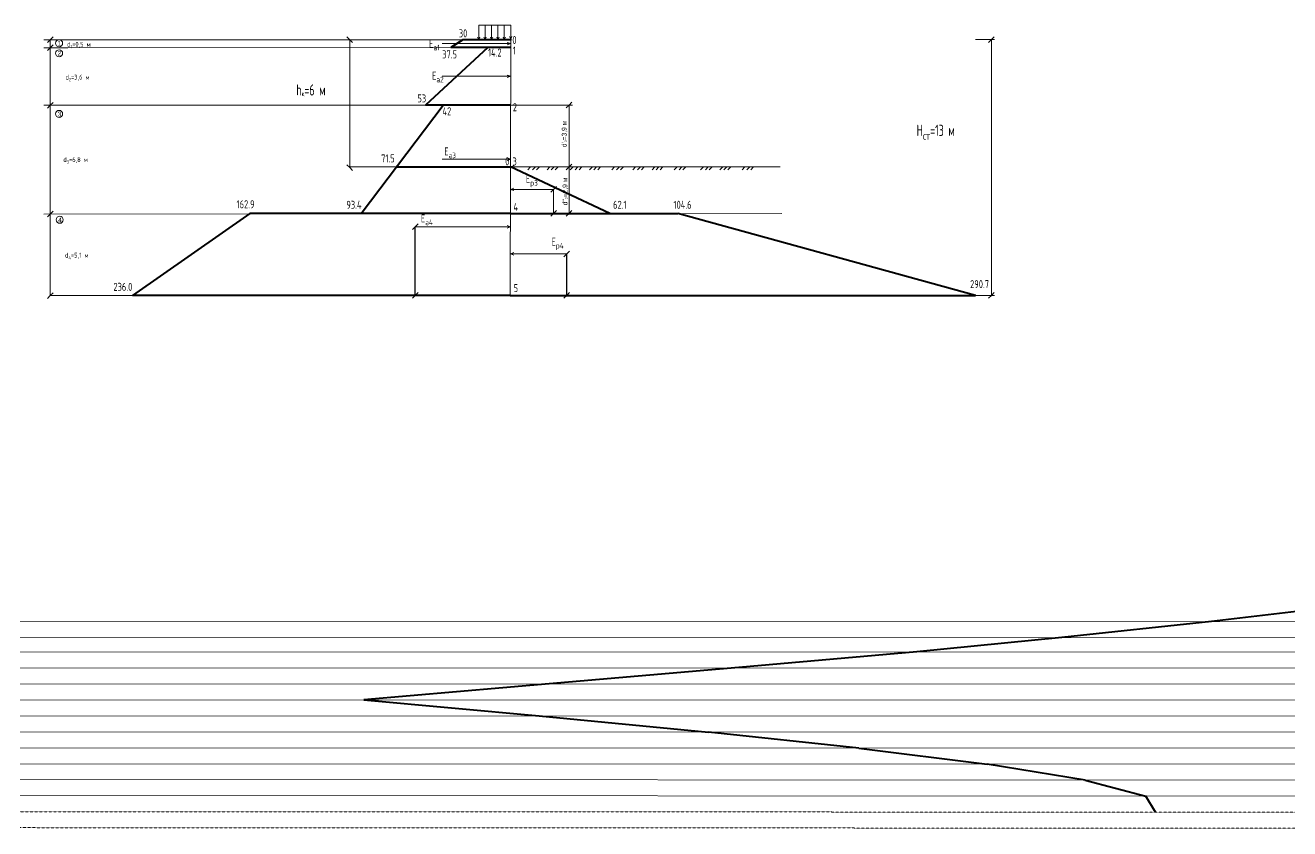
# Model space of a CAD drawing. Header units: millimetres. Extents: x -5592 to 31432, y -5488 to 8589.
# Drawn here: x 2908 to 10810, y -5388 to -365 of the extents above; entities that cross this region are included whole.
import ezdxf

# ---------------------------------------------------------------- set-up
doc = ezdxf.new("R2010")
doc.units = ezdxf.units.MM
doc.linetypes.add('JIS_02_0.7', pattern=[1.35, 0.75, -0.6])
doc.layers.get('0').update_dxf_attribs({"lineweight": 9})
doc.layers.add('давление', color=10, linetype='Continuous', lineweight=40)
doc.layers.add('размерность', color=50, linetype='JIS_02_0.7', lineweight=5)
doc.styles.add('GOST-2.304_Type-B_shrink', font='', dxfattribs={"width": 0.8})
doc.styles.get("Standard").update_dxf_attribs({"font": 'arial.ttf'})
doc.styles.get('GOST-2.304_Type-B_shrink').set_extended_font_data('GOST Common')

msp = doc.modelspace()

# ---------------------------------------------------------------- hatches: boundary and pattern name
at = {"layer": 'давление'}
h = msp.add_hatch(color=256, dxfattribs=at)
h.dxf.hatch_style = 1
h.paths.add_polyline_path([(5641.295, -451.689), (5641.295, -454.458), (5641.29, -457.689, 0.41474628), (5644.295, -454.689, 0.41417256)])
h.paths.add_polyline_path([(5641.295, -451.689, 0.39185999), (5638.304, -454.458), (5641.295, -454.458)])
h.paths.add_polyline_path([(5641.295, -454.458), (5638.304, -454.458, 0.01926697), (5638.295, -454.689, 0.41368104), (5641.29, -457.689)])
h = msp.add_hatch(color=256, dxfattribs=at)
h.dxf.hatch_style = 1
h.paths.add_polyline_path([(5941.759, -451.957), (5941.759, -454.726), (5941.753, -457.957, 0.41474628), (5944.759, -454.957, 0.41417256)])
h.paths.add_polyline_path([(5941.759, -451.957, 0.39185999), (5938.768, -454.726), (5941.759, -454.726)])
h.paths.add_polyline_path([(5941.759, -454.726), (5938.768, -454.726, 0.01926697), (5938.759, -454.957, 0.41368104), (5941.753, -457.957)])
h = msp.add_hatch(color=256, dxfattribs=at)
h.dxf.hatch_style = 1
h.paths.add_polyline_path([(5567.019, -500.99), (5567.019, -503.759), (5567.014, -506.99, 0.41474628), (5570.019, -503.99, 0.41417256)])
h.paths.add_polyline_path([(5567.019, -500.99, 0.39185999), (5564.028, -503.759), (5567.019, -503.759)])
h.paths.add_polyline_path([(5567.019, -503.759), (5564.028, -503.759, 0.01926697), (5564.019, -503.99, 0.41368104), (5567.014, -506.99)])
h = msp.add_hatch(color=256, dxfattribs=at)
h.dxf.hatch_style = 1
h.paths.add_polyline_path([(5799.514, -500.788), (5799.514, -503.557), (5799.508, -506.788, 0.41474628), (5802.514, -503.788, 0.41417256)])
h.paths.add_polyline_path([(5799.514, -500.788, 0.39185999), (5796.523, -503.557), (5799.514, -503.557)])
h.paths.add_polyline_path([(5799.514, -503.557), (5796.523, -503.557, 0.01926697), (5796.514, -503.788, 0.41368104), (5799.508, -506.788)])
h = msp.add_hatch(color=256, dxfattribs=at)
h.dxf.hatch_style = 1
h.paths.add_polyline_path([(5941.753, -500.754), (5941.753, -503.523), (5941.747, -506.754, 0.41474628), (5944.752, -503.754, 0.41417256)])
h.paths.add_polyline_path([(5941.753, -500.754, 0.39185999), (5938.761, -503.523), (5941.753, -503.523)])
h.paths.add_polyline_path([(5941.753, -503.523), (5938.761, -503.523, 0.01926697), (5938.752, -503.754, 0.41368104), (5941.747, -506.754)])
h = msp.add_hatch(color=256, dxfattribs=at)
h.dxf.hatch_style = 1
h.paths.add_polyline_path([(5410.087, -860.98), (5410.087, -863.749), (5410.081, -866.98, 0.41474628), (5413.086, -863.98, 0.41417256)])
h.paths.add_polyline_path([(5410.087, -860.98, 0.39185999), (5407.095, -863.749), (5410.087, -863.749)])
h.paths.add_polyline_path([(5410.087, -863.749), (5407.095, -863.749, 0.01926697), (5407.086, -863.98, 0.41368104), (5410.081, -866.98)])
h = msp.add_hatch(color=256, dxfattribs=at)
h.dxf.hatch_style = 1
h.paths.add_polyline_path([(5519.76, -861.408), (5519.76, -864.177), (5519.754, -867.408, 0.41474628), (5522.76, -864.408, 0.41417256)])
h.paths.add_polyline_path([(5519.76, -861.408, 0.39185999), (5516.769, -864.177), (5519.76, -864.177)])
h.paths.add_polyline_path([(5519.76, -864.177), (5516.769, -864.177, 0.01926697), (5516.76, -864.408, 0.41368104), (5519.754, -867.408)])
h = msp.add_hatch(color=256, dxfattribs=at)
h.dxf.hatch_style = 1
h.paths.add_polyline_path([(5941.088, -860.88), (5941.088, -863.649), (5941.082, -866.88, 0.41474628), (5944.088, -863.88, 0.41417256)])
h.paths.add_polyline_path([(5941.088, -860.88, 0.39185999), (5938.096, -863.649), (5941.088, -863.649)])
h.paths.add_polyline_path([(5941.088, -863.649), (5938.096, -863.649, 0.01926697), (5938.088, -863.88, 0.41368104), (5941.082, -866.88)])
h = msp.add_hatch(color=256, dxfattribs=at)
h.dxf.hatch_style = 1
h.paths.add_polyline_path([(5227.634, -1247.311), (5227.634, -1250.08), (5227.628, -1253.311, 0.41474628), (5230.633, -1250.311, 0.41417256)])
h.paths.add_polyline_path([(5227.634, -1247.311, 0.39185999), (5224.642, -1250.08), (5227.634, -1250.08)])
h.paths.add_polyline_path([(5227.634, -1250.08), (5224.642, -1250.08, 0.01926697), (5224.633, -1250.311, 0.41368104), (5227.628, -1253.311)])
h = msp.add_hatch(color=256, dxfattribs=at)
h.dxf.hatch_style = 1
h.paths.add_polyline_path([(5940.204, -1247.013), (5940.204, -1249.782), (5940.199, -1253.013, 0.41474628), (5943.204, -1250.013, 0.41417256)])
h.paths.add_polyline_path([(5940.204, -1247.013, 0.39185999), (5937.213, -1249.782), (5940.204, -1249.782)])
h.paths.add_polyline_path([(5940.204, -1249.782), (5937.213, -1249.782, 0.01926697), (5937.204, -1250.013, 0.41368104), (5940.199, -1253.013)])
h = msp.add_hatch(color=256, dxfattribs=at)
h.dxf.hatch_style = 1
h.paths.add_polyline_path([(5007.038, -1537.982), (5007.038, -1540.751), (5007.032, -1543.982, 0.41474628), (5010.038, -1540.982, 0.41417256)])
h.paths.add_polyline_path([(5007.038, -1537.982, 0.39185999), (5004.047, -1540.751), (5007.038, -1540.751)])
h.paths.add_polyline_path([(5007.038, -1540.751), (5004.047, -1540.751, 0.01926697), (5004.038, -1540.982, 0.41368104), (5007.032, -1543.982)])
h = msp.add_hatch(color=256, dxfattribs=at)
h.dxf.hatch_style = 1
h.paths.add_polyline_path([(5939.976, -1538.122), (5939.976, -1540.891), (5939.97, -1544.122, 0.41474628), (5942.976, -1541.122, 0.41417256)])
h.paths.add_polyline_path([(5939.976, -1538.122, 0.39185999), (5936.985, -1540.891), (5939.976, -1540.891)])
h.paths.add_polyline_path([(5939.976, -1540.891), (5936.985, -1540.891, 0.01926697), (5936.976, -1541.122, 0.41368104), (5939.97, -1544.122)])
h = msp.add_hatch(color=256, dxfattribs=at)
h.dxf.hatch_style = 1
h.paths.add_polyline_path([(3579.245, -2050.847), (3579.245, -2053.616), (3579.239, -2056.847, 0.41474628), (3582.244, -2053.847, 0.41417256)])
h.paths.add_polyline_path([(3579.245, -2050.847, 0.39185999), (3576.253, -2053.616), (3579.245, -2053.616)])
h.paths.add_polyline_path([(3579.245, -2053.616), (3576.253, -2053.616, 0.01926697), (3576.244, -2053.847, 0.41368104), (3579.239, -2056.847)])
h = msp.add_hatch(color=256, dxfattribs=at)
h.dxf.hatch_style = 1
h.paths.add_polyline_path([(5938.752, -2050.873), (5938.752, -2053.642), (5938.746, -2056.873, 0.41474628), (5941.752, -2053.873, 0.41417256)])
h.paths.add_polyline_path([(5938.752, -2050.873, 0.39185999), (5935.761, -2053.642), (5938.752, -2053.642)])
h.paths.add_polyline_path([(5938.752, -2053.642), (5935.761, -2053.642, 0.01926697), (5935.752, -2053.873, 0.41368104), (5938.746, -2056.873)])

# ---------------------------------------------------------------- linework, layer by layer
for p, q in [((5741.759, -364.726), (5741.759, -454.726)), ((5741.759, -364.726), (5941.759, -364.726)), ((5781.759, -364.726), (5781.759, -454.726)), ((5821.759, -364.726), (5821.759, -454.726)), ((5861.759, -364.726), (5861.759, -454.726)), ((5901.759, -364.726), (5901.759, -454.726)), ((5941.759, -364.726), (5941.759, -454.726)), ((3024.102, -454.726), (3174.416, -454.726)), ((3046.685, -472.42), (3064.416, -454.726)), ((3064.416, -454.726), (3082.147, -437.031)), ((3064.416, -454.726), (3064.416, -2054.726)), ((5241.759, -454.726), (3174.416, -454.726)), ((4935.897, -454.726), (4918.166, -437.031)), ((4935.897, -454.726), (4935.897, -1254.726)), ((4953.628, -472.42), (4935.897, -454.726)), ((5941.759, -454.726), (5241.759, -454.726)), ((5741.759, -454.726), (5734.384, -438.868)), ((5741.759, -454.726), (5749.134, -438.868)), ((5781.759, -454.726), (5774.384, -438.868)), ((5781.759, -454.726), (5789.134, -438.868)), ((5821.759, -454.726), (5814.384, -438.868)), ((5821.759, -454.726), (5829.134, -438.868)), ((5861.759, -454.726), (5854.384, -438.868)), ((5861.759, -454.726), (5869.134, -438.868)), ((5901.759, -454.726), (5894.384, -438.868)), ((5901.759, -454.726), (5909.134, -438.868)), ((5941.759, -451.726), (5934.384, -435.868)), ((5941.759, -454.726), (5938.851, -2053.923)), ((5941.759, -451.726), (5949.134, -435.868)), ((8845.851, -453.923), (8965.851, -453.923)), ((8928.12, -471.618), (8945.851, -453.923)), ((8945.851, -453.923), (8963.582, -436.229)), ((8945.851, -453.923), (8945.851, -2053.923)), ((3024.102, -504.726), (3174.416, -504.726)), ((3046.685, -522.42), (3064.416, -504.726)), ((3064.416, -504.726), (3082.147, -487.031)), ((5941.759, -503.787), (3174.416, -504.726)), ((3024.102, -864.726), (3174.416, -864.726)), ((3046.685, -882.42), (3064.416, -864.726)), ((3064.416, -864.726), (3082.147, -847.031)), ((5409.526, -864.003), (3174.416, -864.726)), ((5941.016, -863.735), (6326.796, -864.081)), ((6289.065, -881.776), (6306.796, -864.081)), ((6306.796, -864.081), (6324.527, -846.387)), ((6306.796, -864.081), (6306.796, -1541.075)), ((4935.897, -1254.726), (4918.166, -1237.031)), ((4935.897, -1250.021), (7624.897, -1250.021)), ((4953.628, -1272.42), (4935.897, -1254.726)), ((6048.652, -1267.716), (6064.259, -1252.14)), ((6078.844, -1267.716), (6096.574, -1250.021)), ((6103.128, -1267.716), (6120.859, -1250.021)), ((6169.419, -1267.716), (6187.15, -1250.021)), ((6195.016, -1267.716), (6212.747, -1250.021)), ((6219.957, -1267.716), (6237.688, -1250.021)), ((6289.065, -1268.067), (6306.796, -1250.372)), ((6306.796, -1250.372), (6324.527, -1232.678)), ((6313.996, -1267.716), (6331.727, -1250.021)), ((6344.188, -1267.716), (6361.919, -1250.021)), ((6368.473, -1267.716), (6386.204, -1250.021)), ((6434.763, -1267.716), (6452.494, -1250.021)), ((6460.36, -1267.716), (6478.091, -1250.021)), ((6485.301, -1267.716), (6503.032, -1250.021)), ((6573.347, -1267.716), (6591.078, -1250.021)), ((6603.538, -1267.716), (6621.269, -1250.021)), ((6627.823, -1267.716), (6645.554, -1250.021)), ((6703.855, -1267.716), (6721.586, -1250.021)), ((6734.047, -1267.716), (6751.778, -1250.021)), ((6758.332, -1267.716), (6776.063, -1250.021)), ((6824.622, -1267.716), (6842.353, -1250.021)), ((6850.22, -1267.716), (6867.951, -1250.021)), ((6875.161, -1267.716), (6892.892, -1250.021)), ((6963.206, -1267.716), (6980.937, -1250.021)), ((6993.398, -1267.716), (7011.129, -1250.021)), ((7017.682, -1267.716), (7035.413, -1250.021)), ((7127.934, -1267.716), (7145.665, -1250.021)), ((7158.126, -1267.716), (7175.857, -1250.021)), ((7182.41, -1267.716), (7200.141, -1250.021)), ((7248.701, -1267.716), (7266.432, -1250.021)), ((7274.298, -1267.716), (7292.029, -1250.021)), ((7299.239, -1267.716), (7316.97, -1250.021)), ((7387.284, -1267.716), (7405.015, -1250.021)), ((7417.476, -1267.716), (7435.207, -1250.021)), ((7441.761, -1267.716), (7459.492, -1250.021)), ((6192.345, -1408.769), (6210.076, -1391.075)), ((6210.076, -1391.075), (6227.807, -1373.38)), ((6210.076, -1541.075), (6210.076, -1391.075)), ((3024.102, -1544.726), (7635.34, -1541.077)), ((3046.685, -1562.42), (3064.416, -1544.726)), ((3064.416, -1544.726), (3082.147, -1527.031)), ((6192.345, -1558.769), (6210.076, -1541.075)), ((6210.076, -1541.075), (6227.807, -1523.38)), ((6289.065, -1558.769), (6306.796, -1541.075)), ((6306.796, -1541.075), (6324.527, -1523.38)), ((5326.859, -1641.618), (5344.59, -1623.923)), ((5344.59, -1623.923), (5362.32, -1606.229)), ((6273.781, -1811.618), (6291.512, -1793.923)), ((6291.512, -1793.923), (6309.243, -1776.229)), ((3064.416, -2054.726), (3082.147, -2037.031)), ((5938.851, -2053.923), (3064.416, -2053.923)), ((5326.859, -2071.618), (5344.59, -2053.923)), ((5344.59, -2053.923), (5362.32, -2036.229)), ((6273.781, -2071.618), (6291.512, -2053.923)), ((6291.512, -2053.923), (6309.243, -2036.229)), ((8845.851, -2053.923), (8965.851, -2053.923)), ((8928.12, -2071.618), (8945.851, -2053.923)), ((8945.851, -2053.923), (8963.582, -2036.229)), ((3046.685, -2072.42), (3064.416, -2054.726))]:
    msp.add_line(p, q)
for centre, radius in [((3119.284, -476.726), 22), ((5941.759, -454.957), 3), ((3119.284, -539.554), 22), ((3119.284, -918.649), 22), ((3123.109, -1580.699), 22)]:
    msp.add_circle(centre, radius)
at = {"layer": 'Defpoints'}
msp.add_line((6291.512, -2053.923), (6291.512, -1793.923), dxfattribs=at)
at = {"layer": 'давление'}
for p, q in [((5641.759, -454.726), (5566.759, -504.017)), ((5941.759, -454.726), (5641.759, -454.726)), ((5941.759, -454.726), (5746.381, -454.726)), ((5799.67, -503.875), (5409.526, -864.003)), ((5941.759, -503.787), (5566.759, -504.017)), ((5941.67, -503.787), (5799.67, -503.875)), ((5006.796, -1541.077), (5519.526, -863.754)), ((5939.526, -863.732), (5409.526, -864.003)), ((5941.016, -863.735), (5519.526, -863.754)), ((5227.124, -1250.021), (5940.305, -1250.021)), ((6560.784, -1541.075), (5940.313, -1250.021)), ((4310.784, -1541.077), (3578.855, -2053.923)), ((5939.784, -1541.077), (4310.784, -1541.077)), ((5939.784, -1541.077), (4893.784, -1541.077)), ((5939.784, -1541.075), (5006.796, -1541.077)), ((5939.784, -1541.075), (6560.784, -1541.075)), ((5939.784, -1541.075), (6985.784, -1541.075)), ((8845.851, -2053.923), (6985.784, -1541.075)), ((5938.851, -2053.923), (3578.85, -2053.923)), ((5938.851, -2053.923), (8845.851, -2053.923)), ((11196.129, -3989.483), (10320.166, -4092.842)), ((10320.166, -4092.842), (9386.524, -4191.462)), ((9386.524, -4191.462), (8480.436, -4280.809)), ((8480.436, -4280.809), (7367.709, -4380.007)), ((7367.709, -4380.007), (6181.649, -4482.475)), ((6181.649, -4482.475), (5024.417, -4581.97)), ((5024.189, -4581.97), (6120.02, -4682.448)), ((6119.635, -4682.448), (7178.63, -4782.909)), ((8117.553, -4883.469), (7178.63, -4782.909)), ((8117.553, -4883.469), (8918.243, -4983.667)), ((9532.056, -5083.686), (8918.243, -4983.667)), ((9532.056, -5083.686), (9910.903, -5183.83)), ((9971.42, -5283.86), (9910.903, -5183.83))]:
    msp.add_line(p, q, dxfattribs=at)
at = {"layer": 'давление', "color": 0, "lineweight": 9}
for p, q in [((5922.055, -454.726), (5919.815, -454.726)), ((5919.815, -471.596), (5941.759, -479.203)), ((5941.759, -479.203), (5512.783, -479.203)), ((5919.815, -487.705), (5941.759, -479.203)), ((5941.759, -683.548), (5512.783, -683.548)), ((5919.815, -675.941), (5941.759, -683.548)), ((5919.815, -692.05), (5941.759, -683.548)), ((5941.759, -1201.39), (5512.783, -1201.39)), ((5919.815, -1193.783), (5941.759, -1201.39)), ((5919.815, -1209.893), (5941.759, -1201.39)), ((5940.313, -1250.021), (5962.257, -1241.519)), ((6369.289, -1250.021), (5940.313, -1250.021)), ((5940.313, -1250.021), (5962.257, -1257.628)), ((5940.058, -1390.584), (5961.242, -1383.778)), ((6210.076, -1391.075), (5940.058, -1390.584)), ((5940.058, -1390.584), (5960.555, -1398.306)), ((5939.633, -1624.23), (5344.59, -1624.23)), ((5920.149, -1616.623), (5939.633, -1624.23)), ((5920.149, -1632.732), (5939.633, -1624.23)), ((5939.324, -1794.063), (5961.268, -1785.561)), ((6291.512, -1793.923), (5939.324, -1794.063)), ((5939.324, -1794.063), (5961.268, -1801.67))]:
    msp.add_line(p, q, dxfattribs=at)
at = {"layer": 'давление', "color": 0, "lineweight": -3}
msp.add_line((5344.59, -2053.923), (5344.59, -1623.923), dxfattribs=at)
at = {"layer": 'давление'}
msp.add_lwpolyline([(5941.759, -454.726), (5741.902, -454.726)], dxfattribs=at)
at = {"layer": 'размерность', "linetype": 'ByBlock', "ltscale": 0.8}
for p, q in [((17843.333, -4097.558), (-858.551, -4090.468)), ((17843.333, -4197.558), (-862.23, -4189.404)), ((17843.333, -4287.558), (-862.23, -4279.404)), ((17843.333, -4387.558), (-862.23, -4379.404)), ((17843.333, -4487.558), (-862.23, -4479.404)), ((17843.333, -4587.558), (-862.23, -4579.404)), ((17843.333, -4687.558), (-862.23, -4679.404)), ((17843.333, -4787.558), (-862.23, -4779.404)), ((17843.333, -4887.558), (-862.23, -4879.404)), ((17843.333, -4987.558), (-862.23, -4979.404)), ((18931.141, -5087.558), (-862.23, -5079.404)), ((18983.204, -5187.558), (-862.23, -5179.404))]:
    msp.add_line(p, q, dxfattribs=at)
at = {"layer": 'размерность', "ltscale": 0.8}
for p, q in [((18964.61, -5287.558), (-862.23, -5279.404)), ((19136.913, -5387.558), (-862.23, -5379.404))]:
    msp.add_line(p, q, dxfattribs=at)

# ---------------------------------------------------------------- texts
at = {"char_height": 50, "attachment_point": 1, "style": 'GOST-2.304_Type-B_shrink'}
for s, insert, width in [('30', (5617.278, -389.992), 34.98763), ('\\A1;E{\\H0.7x;\\S^ a1;}', (5431.719, -454.572), 33.16857), ('0', (5952.021, -431.718), 33.28174), ('37.5', (5513.43, -521.589), 53.82645), ('14.2', (5799.67, -510.334), 53.82645), ('1', (5955.384, -497.23), 33.28174), ('\\A1;E{\\H0.7x;\\S^ a2;}', (5450.018, -654.557), 33.16857), ('53', (5358.469, -796.991), 33.16857), ('2', (5954.915, -852.066), 33.28174), ('42', (5515.3, -877.581), 33.16857), ('71.5', (5131.832, -1171.934), 33.16857), ('\\A1;E{\\H0.7x;\\S^ a3;}', (5526.128, -1128.695), 33.16857), ('\\A1;E{\\H0.7x;\\S^ p3;}', (6036.406, -1300.67), 33.16857), ('162.9', (4228.468, -1458.924), 33.16857), ('93.4', (4914.449, -1461.88), 33.16857), ('62.1', (6581.449, -1461.88), 33.16857), ('104.6', (6959.066, -1461.88), 118.4992), ('\\A1;E{\\H0.7x;\\S^ a4;}', (5380.064, -1547.367), 33.16857), ('\\A1;E{\\H0.7x;\\S^ p4;}', (6196.759, -1692.948), 33.16857), ('236.0', (3458.904, -1975.005), 33.16857), ('290.7', (8812.719, -1957.979), 118.4992)]:
    msp.add_mtext(s, dxfattribs=dict(at, insert=insert, width=width))
at = {"char_height": 30, "attachment_point": 1}
for s, width, insert in [('1', 147.50897, (3109.383, -462.792)), ('\\A1;{\\fGOST 2.304 type A|b0|i0|c204|p34;d\\H0.7x;\\S^ 1;\\H1.42857x;=0,5 м}', 207.19336, (3169.639, -468.51)), ('2', 147.50897, (3109.383, -525.621)), ('\\A1;{\\fGOST 2.304 type A|b0|i0|c204|p34;d\\H0.7x;\\S^ 2;\\H1.42857x;=3,6 м}', 216.51654, (3158.711, -673.991)), ('3', 147.50897, (3109.383, -904.715)), ('\\A1;{\\fGOST 2.304 type A|b0|i0|c204|p34;d\\H0.7x;\\S^ 3;\\H1.42857x;=6,8 м}', 238.09915, (3145.806, -1189.27)), ('4', 147.50897, (3113.208, -1566.765)), ('\\A1;{\\fGOST 2.304 type A|b0|i0|c204|p34;d\\H0.7x;\\S^ 4;\\H1.42857x;=5,1 м}', 228.94581, (3156.468, -1787.152))]:
    msp.add_mtext_dynamic_manual_height_columns(s, width=width, gutter_width=12.5, heights=[0], dxfattribs=dict(at, insert=insert))
at = {"attachment_point": 1, "style": 'GOST-2.304_Type-B_shrink'}
for s, width, insert, char_height in [('\\A1;{\\fGOST 2.304 type A|b0|i0|c204|p34;h\\H0.46667x;\\S^ к;\\H2.14284x;=6 м}', 353.26024, (4602.054, -733.936), 70), ('\\A1;{\\fGOST 2.304 type A|b0|i0|c204|p34;H\\H0.7x;\\S^ ст;\\H1.42857x;=13 м}', 426.09372, (8478.619, -986.643), 70), ('0', 30, (5907.104, -1190.254), 50), ('3', 30, (5952.622, -1190.867), 50), ('4', 30, (5958.818, -1474.916), 50), ('5', 30, (5959.848, -1982.963), 50)]:
    msp.add_mtext_dynamic_manual_height_columns(s, width=width, gutter_width=12.5, heights=[0], dxfattribs=dict(at, insert=insert, char_height=char_height))
at = {"char_height": 30, "attachment_point": 1, "rotation": 90}
for s, width, insert in [("\\A1;d'{\\H0.46667x;\\S^ 3;}=3,9 м", 160.34209, (6260.564, -1126.742)), ("\\A1;d''{\\H0.46667x;\\S^ 3;}=2,9 м", 188.48875, (6265.745, -1490.728))]:
    msp.add_mtext_dynamic_manual_height_columns(s, width=width, gutter_width=12.5, heights=[0], dxfattribs=dict(at, insert=insert))

doc.saveas('drawing.dxf')
